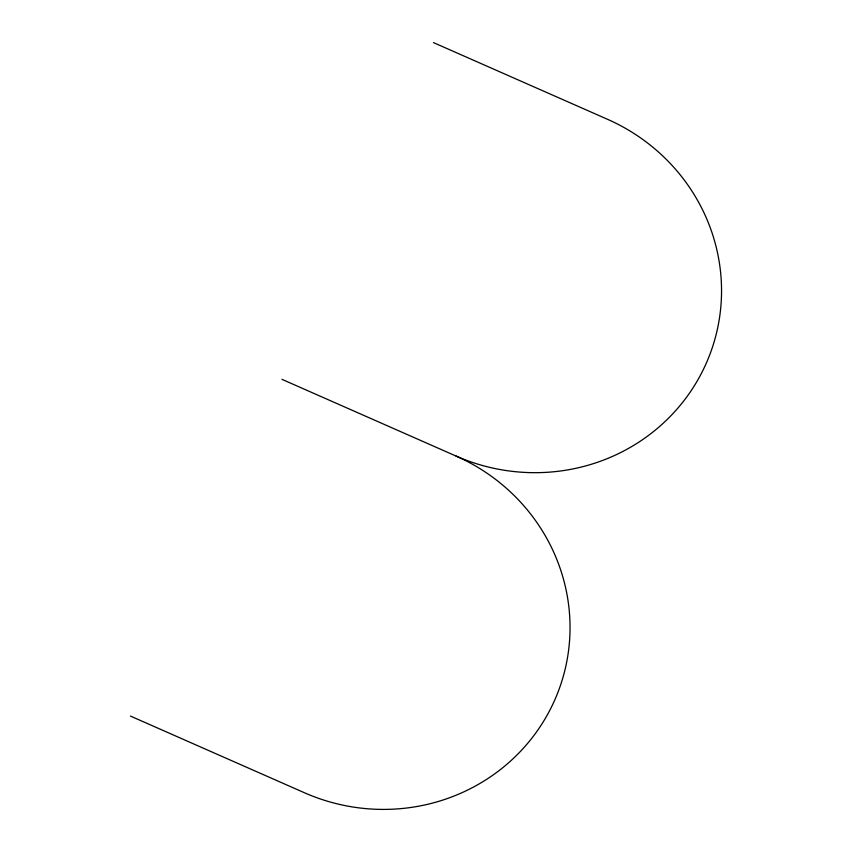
<?xml version="1.0" encoding="UTF-8"?>
<svg xmlns="http://www.w3.org/2000/svg" width="852" height="852" viewBox="0 0 852 852"><rect width="100%" height="100%" fill="white"/><g stroke="black" fill="none" stroke-linecap="round" stroke-linejoin="round"><path stroke-width="1.28" d="M433.476 42.6L607.497 119.291A190.262 184.533 16.7 0 1 705.775 364.347A190.262 184.533 16.7 0 1 455.99 456.033L281.969 379.342M130.463 716.074L304.483 792.765A190.262 184.533 16.7 0 0 554.269 701.089A190.262 184.533 16.7 0 0 455.99 456.033"/></g></svg>
